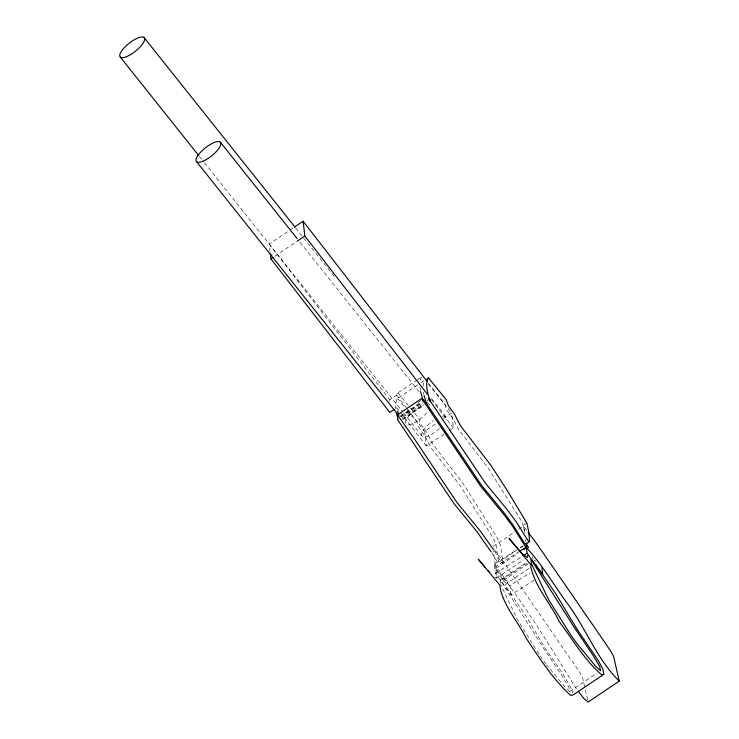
<?xml version="1.0" encoding="UTF-8"?>
<svg xmlns="http://www.w3.org/2000/svg" width="739" height="739" viewBox="0 0 739 739"><rect width="100%" height="100%" fill="white"/><g stroke="black" fill="none" stroke-linecap="round" stroke-linejoin="round"><path stroke-width="0.55" stroke-dasharray="3.69 2.77" d="M423.05 386.423L424.278 380.483L418.607 384.298M494.797 576.937L496.543 578.083L497.162 575.422L495.518 568.467L517.937 553.391M389.416 401.185L389.749 399.808L396.677 395.143L397.259 393.314L416.371 380.456M420.242 380.446L421.147 377.241L422.459 377.472M417.664 384.936L396.852 398.931L395.504 405.831L395.855 408.778M500.534 583.413L500.164 580.189L502.631 579.265L495.518 568.467M533.078 558.98L532.422 556.966M528.219 563.709L503.028 580.651L501.661 582.332L543.728 648.463L562.444 676.351L568.91 687.233L569.778 691.492L596.835 673.284M529.069 568.374L506.677 583.431L504.94 585.306L524.912 614.405L546.13 649.72L562.194 672.832L572.198 689.875L572.697 692.988M270.058 251.565L269.181 244.082L288.977 230.762M289.919 230.125L292.755 228.222M274.76 256.267L296.228 241.829M417.332 379.809L421.147 377.241M417.988 402.524L420.851 400.593M399.965 416.251L420.99 402.108M400.418 416.861L422.403 402.071M401.194 416.814L421.997 402.82M402.192 417.609L422.994 403.614M426.754 401.083L429.498 399.236M402.293 419.078L424.047 404.445M402.764 419.641L423.567 405.646M444.065 434.107L426.366 446.014L424.629 431.243L436.74 423.096M443.261 418.708L451.64 413.073L453.376 427.844L449.654 430.347M526.824 523.046L523.157 525.503L526.842 530.574M493.199 546.37L514.834 531.821M518.658 529.244L523.434 526.029M491.712 552.707L497.061 561.705L498.548 562.453L516.515 550.361M520.302 547.821L523.138 545.909M496.543 578.083L523.6 559.876M500.164 580.189L526.288 562.61M502.289 579.69L527.48 562.739M534.094 580.217L511.092 594.83L495.435 573.39L494.345 564.097L516.385 550.093M520.219 547.654L523.101 545.825M494.705 567.136L518.658 551.904M495.435 573.39L522.27 556.328M511.092 594.83L510.002 585.547L530.122 572.753M397.259 393.314L398.561 393.545L409.997 407.549M396.852 398.931L398.109 399.162L404.519 407.013M533.817 559.94L535.997 561.252M503.028 580.651L506.677 583.431M569.778 691.492L564.855 686.956L546.648 664.897M428.389 384.197L444.767 404.27L446.993 410.33L452.721 418.163L458.549 429.461L488.054 467.861L520.783 520.016L522.602 523.517L525.087 532.699M410.708 408.427L418.56 418.052L420.879 424.362L426.846 432.509L432.897 444.259L463.593 484.202L497.643 538.463L500.58 545.844L503.047 563.414L501.495 562.638L494.095 550.481M407.365 410.505L417.332 422.717L419.567 428.786L425.294 436.61L431.114 447.917L460.628 486.308L493.356 538.463L496.174 545.567L498.548 562.453M295.692 227.982L334.508 276.728M431.539 398.598L445.922 416.657M300.089 242.309L419.429 392.187M427.336 402.127L429.498 404.833A15.408 5.09 -38.5 0 1 430.098 406.044M199.41 156.428L203.724 161.85M204.444 162.746L402.829 411.909M403.549 412.815L422.237 436.287M428.417 383.07L450.938 412.159M431.558 399.66L453.376 427.844M396.677 395.143L406.459 407.78M407.161 408.676L424.629 431.243M426.366 446.014L396.723 407.725L397.333 409.914M269.181 244.082L389.749 399.808M494.345 549.705L505.938 565.141L579.709 672.296L582.424 677.284L587.634 699.824M494.345 564.097L510.002 585.547M540.209 655.955L545.982 664.047M576.402 688.942C550.851 647.9 526.251 605.998 495.795 568.282L493.338 550.721M538.98 654.107L517.651 620.086L500.663 584.484M523.609 527.11L524.514 531.489M423.512 392.289L423.743 394.257M420.112 387.476L420.473 390.543M525.531 539.415L525.752 541.705M426.939 412.685A15.408 5.09 -38.5 0 1 405.813 424.463M405.212 423.244A15.408 5.09 -38.5 0 1 423.281 405.295M442.393 416.269A15.408 5.09 -38.5 0 1 446.273 419.678M439.474 428.565A15.408 5.09 -38.5 0 1 422.006 436.038A15.408 5.09 -38.5 0 1 433.396 420.639"/><path stroke-width="1.11" d="M527.738 555.589L527.332 557.372L522.963 554.518L509.069 538.519L530.029 563.654L531.156 565.76L530.842 567.062C535.47 587.45 550.435 603.246 559.386 621.748C572.808 639.771 584.392 659.715 601.435 674.633L603.809 674.347L602.987 669.164L598.193 660.435L576.919 629.009L555.7 593.694L538.269 568.282M294.639 226.956L303.129 221.247L427.003 381.25M270.557 255.833L271.878 254.946M393.97 409.582L389.786 412.39L270.917 258.853L272.894 257.523M297.161 241.2L304.856 236.018L303.129 221.247M426.856 379.384L428.685 378.156L446.116 399.522L448.434 405.822L454.393 413.969L460.452 425.729L491.149 465.672L507.989 491.694L526.824 523.046L528.634 531.212L529.632 541.539L525.974 543.996L524.487 543.257L512.635 524.394L504.146 512.921L481.459 485.209L424.833 400.907M493.476 549.548L480.332 531.082L456.739 502.252L414.052 438.347L397.952 415.549L397.831 414.561L421.729 398.487L423.853 400.178L423.364 401.425L420.593 391.568M523.517 549.64L525.383 548.384M603.809 674.347L573.021 695.057L570.656 695.344C552.735 679.049 539.498 658.172 526.168 638.145C517.808 621.213 504.053 606.636 500.054 587.773L500.368 586.47L499.241 584.364L478.281 559.229L485.08 567.367M528.209 532.385L537.077 544.19L595.551 628.898L610.848 651.345L613.564 656.334L619.254 681.099L588.124 702.05L583.653 698.263L578.378 691.482M519.619 551.294L526.325 547.036M523.23 555.719L527.064 553.289L525.974 543.996L528.699 547.728M428.685 378.156L427.946 378.017C424.999 385.619 427.927 393.859 430.07 401.277L430.541 400.067L428.5 398.45L485.126 482.752L507.804 510.464L516.293 521.928L528.154 540.791L529.632 541.539M619.254 681.099C597.177 659.585 586.304 629.295 568.254 604.604C553.945 585.436 541.881 563.728 525.392 546.564L513.06 526.944L504.229 515.009L480.627 486.179L421.729 398.487M397.831 414.561L398.875 415.383M487.916 570.517L489.338 572.088M144.022 37.495L294.972 227.076M220.296 142.091L297.217 238.697M120.346 57.125L198.689 155.532M196.611 161.721L398.145 414.828M304.856 236.018L427.336 394.201M527.064 553.289L542.712 574.73L541.872 567.506M535.729 564.587L537.004 566.434M491.121 551.811L476.72 531.378L454.032 503.665L397.406 419.364M532.449 561.622L574.517 627.753L593.223 655.641L599.698 666.513L600.567 670.781L595.643 666.245L576.771 643.327L570.36 634.348L548.44 599.375L531.443 563.774L530.953 559.478M424.047 395.328L425.535 400.64M425.83 401.702L426.403 403.734M397.647 411.004L398.561 414.293M396.316 412.713L398.109 419.087M270.308 253.699L270.917 258.853M526.519 543.045L526.935 547.34M202.828 161.25A15.408 5.09 -38.5 0 0 220.896 143.301A15.408 5.09 -38.5 0 0 201.636 151.153A15.408 5.09 -38.5 0 0 202.828 161.25M126.554 56.663A15.408 5.09 -38.5 0 0 144.622 38.714A15.408 5.09 -38.5 0 0 125.371 46.566A15.408 5.09 -38.5 0 0 126.554 56.663"/></g></svg>
